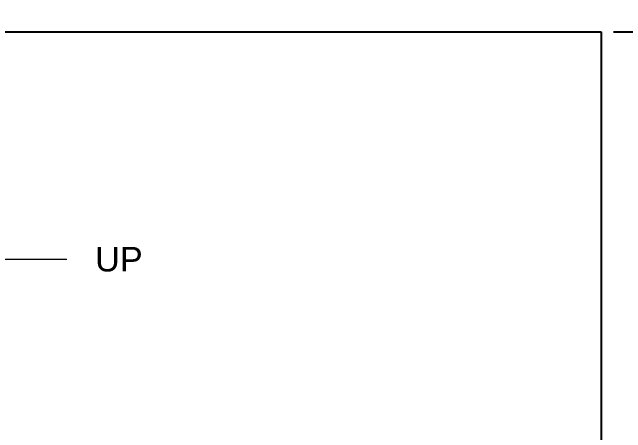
# Model space of a CAD drawing. Header units: inches. Extents: x -467 to 16, y 495 to 1144.
# Drawn here: x -177.3 to -127.3, y 777.3 to 811.6 of the extents above; entities that cross this region are included whole.
import ezdxf

# ---------------------------------------------------------------- set-up
doc = ezdxf.new("R2010")
doc.units = ezdxf.units.IN
doc.header["$MEASUREMENT"] = 0
doc.layers.get('0').update_dxf_attribs({"color": 1, "lineweight": 9})
for name, color, linetype, lineweight in [('A101-Dimensions', 7, 'Continuous', 9), ('A101-Floorplan-1st-floor', 7, 'Continuous', 9), ('A101-Text', 7, 'Continuous', 9)]:
    doc.layers.add(name, color=color, linetype=linetype, lineweight=lineweight)
doc.styles.add('Annotative', font='Arial.ttf')
doc.styles.get("Standard").update_dxf_attribs({"font": 'Arial.ttf', "height": 3})
doc.dimstyles.new('Annotative', dxfattribs={"dimtxt": 0.18, "dimasz": 0.18, "dimexe": 0.18, "dimexo": 0.0625, "dimgap": 0.09, "dimtad": 0, "dimtih": 1, "dimtoh": 1, "dimdec": 4, "dimzin": 0, "dimdsep": 46, "dimlunit": 4, "dimtxsty": 'Annotative', "dimblk": 'ARCHTICK', "dimblk1": 'ARCHTICK', "dimblk2": 'ARCHTICK', "dimcen": 0.09, "dimadec": 0, "dimazin": 0, "dimtfac": 1, "dimtdec": 4, "dimtofl": 0, "dimtmove": 0, "dimatfit": 3, "dimldrblk": 'ARCHTICK', "dimfxl": 1, "dimtolj": 1, "dimtzin": 0, "dimarcsym": 0})

# ---------------------------------------------------------------- blocks, each defined once
blk = doc.blocks.new('_ArchTick')
at = {"color": 0, "linetype": 'ByBlock', "lineweight": 30, "const_width": 0.15}
blk.add_lwpolyline([(-0.5, -0.5), (0.5, 0.5)], dxfattribs=at)
blk = doc.blocks.new('*D516')
at = {"layer": 'A101-Dimensions', "color": 0, "lineweight": -2, "transparency": 16777216}
for p, q in [((-128.318, 809.993), (-112.941, 809.993)), ((-115.821, 809.993), (-115.821, 783.012)), ((-115.821, 739.212), (-115.821, 766.192)), ((-128.318, 739.212), (-112.941, 739.212))]:
    blk.add_line(p, q, dxfattribs=at)
at = {"layer": 'A101-Dimensions', "color": 0, "lineweight": -2, "transparency": 16777216, "xscale": 2.88, "yscale": 2.88, "zscale": 2.88}
for p, rotation in [((-115.821, 809.993), 90), ((-115.821, 739.212), 270)]:
    blk.add_blockref('_ArchTick', p, dxfattribs=dict(at, rotation=rotation))
at = {"layer": 'A101-Dimensions', "color": 0, "lineweight": 5, "transparency": 16777216, "insert": (-115.821, 774.602), "char_height": 2.88, "attachment_point": 5, "rotation": 90, "style": 'Annotative'}
blk.add_mtext('\\A1;5\'-10{\\H1x;\\S13/16;}"', dxfattribs=at)
blk = doc.blocks.new('L1-arrow')
at = {"lineweight": 5}
for p, q in [((188.322, -365.981), (182.322, -359.981)), ((182.322, -365.981), (164.322, -365.981)), ((182.322, -365.981), (188.322, -365.981)), ((188.322, -365.981), (182.322, -371.981))]:
    blk.add_line(p, q, dxfattribs=at)

msp = doc.modelspace()

# ---------------------------------------------------------------- linework, layer by layer
at = {"layer": 'A101-Floorplan-1st-floor', "lineweight": -3}
for p, q in [((-272.81809, 809.99286), (-129.31809, 809.99286)), ((-129.31809, 809.99286), (-129.31809, 739.21161))]:
    msp.add_line(p, q, dxfattribs=at)

# ---------------------------------------------------------------- block references
at = {"layer": 'A101-Floorplan-1st-floor', "lineweight": 5, "rotation": 180}
msp.add_blockref('L1-arrow', (-8.54341, 425.48092), dxfattribs=at)

# ---------------------------------------------------------------- texts
at = {"layer": 'A101-Text', "lineweight": 5}
msp.add_text('UP', height=2, dxfattribs=at).set_placement((-170.57231, 790.4539))

# ---------------------------------------------------------------- dimensions: what is measured, and where the dimension line sits
at = {"layer": 'A101-Dimensions', "lineweight": 5}
dim = msp.add_linear_dim(base=(-115.8212847406, 739.2116097936), p1=(-129.3180907836, 809.9928597936), p2=(-129.3180907836, 739.2116097936), angle=90, dimstyle='Annotative', dxfattribs=at)
dim.commit()
dim.dimension.update_dxf_attribs({"geometry": '*D516', "text_midpoint": (-115.8212847406, 774.6022347936)})

doc.saveas('drawing.dxf')
